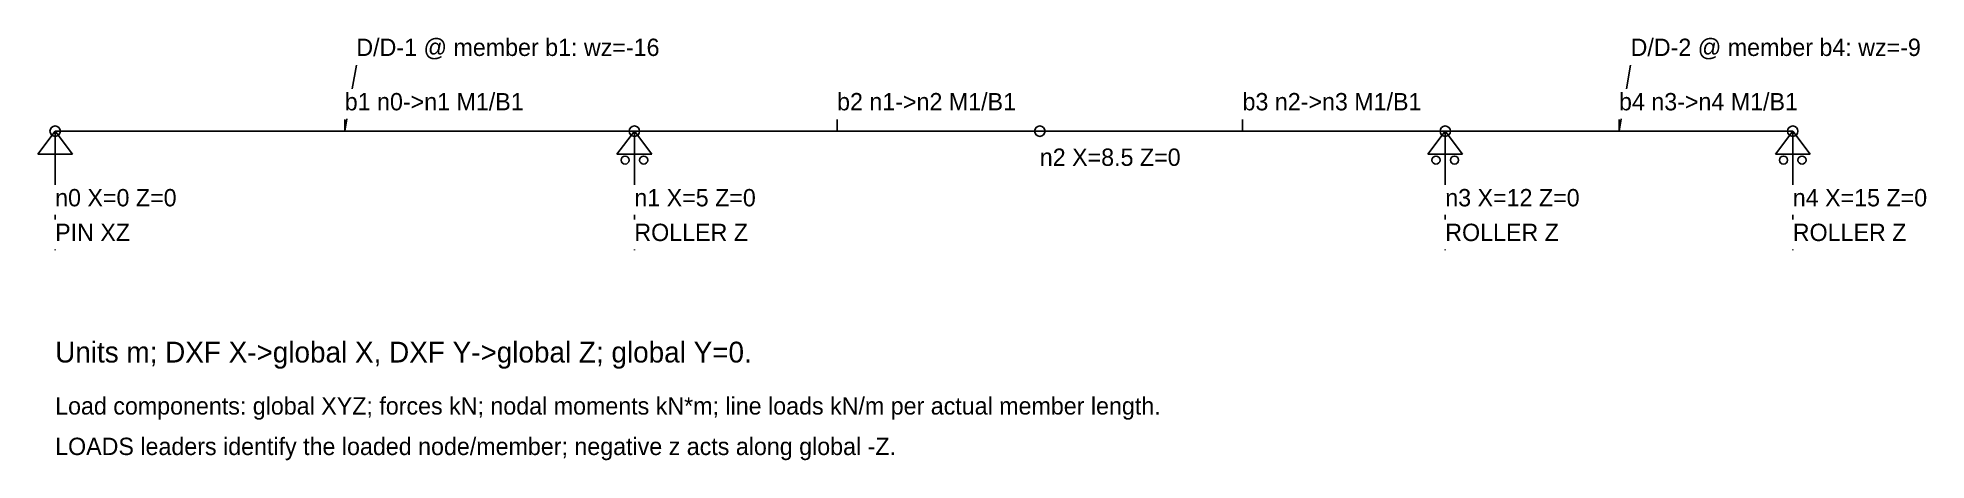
# Model space of a CAD drawing. Header units: metres. Extents: x -0.1 to 16.2, y -2.8 to 0.8.
import ezdxf

# ---------------------------------------------------------------- set-up
doc = ezdxf.new("R2010")
doc.units = ezdxf.units.M
for name, color, linetype in [('DIMENSIONS', 4, 'CONTINUOUS'), ('LOADS', 1, 'CONTINUOUS'), ('STRUCTURE', 7, 'CONTINUOUS'), ('SUPPORTS', 3, 'CONTINUOUS')]:
    doc.layers.add(name, color=color, linetype=linetype)

msp = doc.modelspace()

# ---------------------------------------------------------------- linework, layer by layer
at = {"layer": 'DIMENSIONS'}
for p, q in [((0, -0.465), (0, 0)), ((2.5, 0.1), (2.5, 0)), ((5, -0.465), (5, 0)), ((6.75, 0.1), (6.75, 0)), ((10.25, 0.1), (10.25, 0)), ((12, -0.465), (12, 0)), ((13.5, 0.1), (13.5, 0)), ((15, -0.465), (15, 0)), ((0, -0.73), (0, -0.7225)), ((5, -0.73), (5, -0.7225)), ((12, -0.73), (12, -0.7225)), ((15, -0.73), (15, -0.7225))]:
    msp.add_line(p, q, dxfattribs=at)
at = {"layer": 'LOADS'}
for p, q in [((2.6, 0.57), (2.564, 0.365)), ((13.6, 0.57), (13.564, 0.365)), ((2.5189, 0.1075), (2.5, 0)), ((13.5189, 0.1075), (13.5, 0))]:
    msp.add_line(p, q, dxfattribs=at)
at = {"layer": 'STRUCTURE'}
for p, q in [((0, 0), (5, 0)), ((5, 0), (8.5, 0)), ((8.5, 0), (12, 0)), ((12, 0), (15, 0))]:
    msp.add_line(p, q, dxfattribs=at)
for centre in [(0, 0), (5, 0), (8.5, 0), (12, 0), (15, 0)]:
    msp.add_circle(centre, 0.045, dxfattribs=at)
at = {"layer": 'SUPPORTS'}
for p, q in [((0, 0), (-0.15, -0.2)), ((0.15, -0.2), (0, 0)), ((0, -0.465), (0, 0)), ((5, 0), (4.85, -0.2)), ((5.15, -0.2), (5, 0)), ((5, -0.465), (5, 0)), ((12, 0), (11.85, -0.2)), ((12.15, -0.2), (12, 0)), ((12, -0.465), (12, 0)), ((15, 0), (14.85, -0.2)), ((15.15, -0.2), (15, 0)), ((15, -0.465), (15, 0)), ((-0.15, -0.2), (0.15, -0.2)), ((4.85, -0.2), (5.15, -0.2)), ((11.85, -0.2), (12.15, -0.2)), ((14.85, -0.2), (15.15, -0.2)), ((0, -0.765), (0, -0.7225)), ((5, -0.765), (5, -0.7225)), ((12, -0.765), (12, -0.7225)), ((15, -0.765), (15, -0.7225)), ((0, -1.03), (0, -1.0225)), ((5, -1.03), (5, -1.0225)), ((12, -1.03), (12, -1.0225)), ((15, -1.03), (15, -1.0225))]:
    msp.add_line(p, q, dxfattribs=at)
for centre in [(4.92, -0.25), (5.08, -0.25), (11.92, -0.25), (12.08, -0.25), (14.92, -0.25), (15.08, -0.25)]:
    msp.add_circle(centre, 0.035, dxfattribs=at)

# ---------------------------------------------------------------- texts
at = {"layer": 'DIMENSIONS'}
for s, height, p in [('b1 n0->n1 M1/B1', 0.15, (2.5, 0.18)), ('b2 n1->n2 M1/B1', 0.15, (6.75, 0.18)), ('b3 n2->n3 M1/B1', 0.15, (10.25, 0.18)), ('b4 n3->n4 M1/B1', 0.15, (13.5, 0.18)), ('n2 X=8.5 Z=0', 0.15, (8.5, -0.3)), ('n0 X=0 Z=0', 0.15, (0, -0.65)), ('n1 X=5 Z=0', 0.15, (5, -0.65)), ('n3 X=12 Z=0', 0.15, (12, -0.65)), ('n4 X=15 Z=0', 0.15, (15, -0.65)), ('Units m; DXF X->global X, DXF Y->global Z; global Y=0.', 0.18, (0, -2))]:
    msp.add_text(s, height=height, dxfattribs=at).set_placement(p)
at = {"layer": 'LOADS'}
for s, p in [('D/D-1 @ member b1: wz=-16', (2.6, 0.65)), ('D/D-2 @ member b4: wz=-9', (13.6, 0.65)), ('Load components: global XYZ; forces kN; nodal moments kN*m; line loads kN/m per actual member length.', (0, -2.45)), ('LOADS leaders identify the loaded node/member; negative z acts along global -Z.', (0, -2.8))]:
    msp.add_text(s, height=0.15, dxfattribs=at).set_placement(p)
at = {"layer": 'SUPPORTS'}
for s, p in [('PIN XZ', (0, -0.95)), ('ROLLER Z', (5, -0.95)), ('ROLLER Z', (12, -0.95)), ('ROLLER Z', (15, -0.95))]:
    msp.add_text(s, height=0.15, dxfattribs=at).set_placement(p)

doc.saveas('drawing.dxf')
